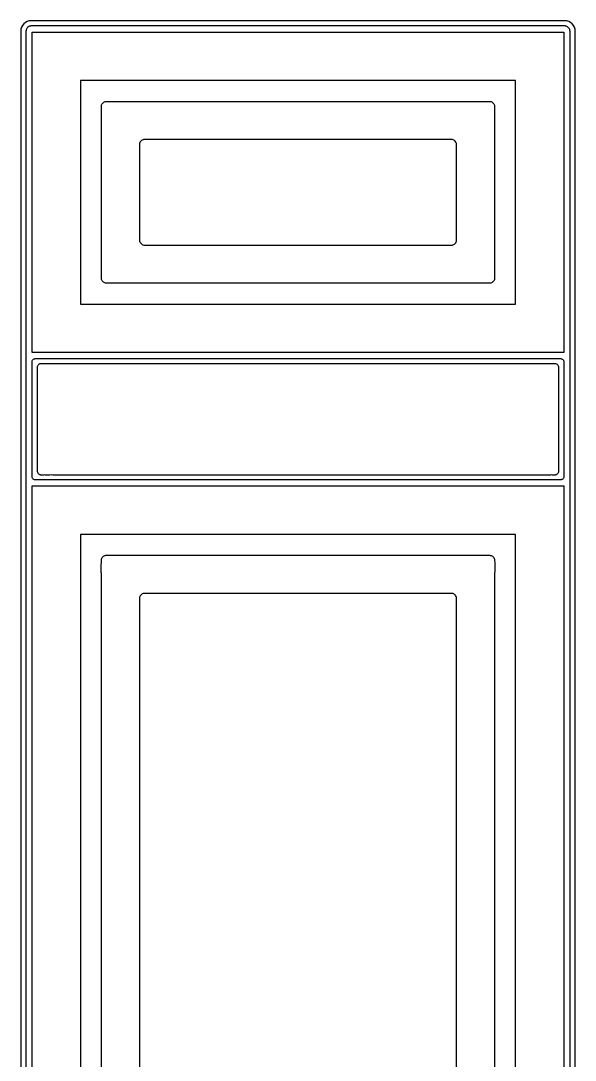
# Model space of a CAD drawing. Header units: millimetres. Extents: x 15801 to 16121, y 15262 to 16462.
# Drawn here: x 15801 to 16121, y 15862 to 16462 of the extents above; entities that cross this region are included whole.
import ezdxf

# ---------------------------------------------------------------- set-up
doc = ezdxf.new("R2010")
doc.units = ezdxf.units.MM

msp = doc.modelspace()

# ---------------------------------------------------------------- linework, layer by layer
for points in [[(16118.16, 16383.11), (16118.16, 16414.6), (16118.16, 16446.09), (16118.16, 16447.52), (16118.16, 16448.95), (16118.16, 16449.67), (16118.16, 16450.38), (16118.16, 16451.1), (16118.16, 16451.81), (16118.16, 16452.53, 0.000689), (16118.16, 16453.25, -0.000344), (16118.16, 16454.68, 0.001365), (16118.16, 16456.11, 0.006433), (16118.16, 16456.26, 0.01287), (16118.14, 16456.41, 0.050138), (16118.02, 16457.01, 0.088465), (16117.53, 16457.94, 0.088707), (16116.75, 16458.65, 0.076097), (16115.91, 16459.01, 0.025329), (16115.61, 16459.07, 0.011085), (16115.46, 16459.09, 0.011421), (16115.31, 16459.1, 0.008035), (16115.16, 16459.11, 0.001987), (16113.32, 16459.11, -0.001), (16112.4, 16459.11), (16111.93, 16459.11), (16111.47, 16459.11), (16111.01, 16459.11), (16110.55, 16459.11), (16109.63, 16459.11), (16108.71, 16459.11), (16107.79, 16459.11), (16104.56, 16459.11), (16101.34, 16459.11), (16098.11, 16459.11), (16094.88, 16459.11), (16081.98, 16459.11), (16074.38, 16459.11), (16066.78, 16459.11), (16059.17, 16459.11), (16051.57, 16459.11), (16036.36, 16459.11), (16021.16, 16459.11), (15901.16, 16459.11), (15860.61, 16459.11), (15820.06, 16459.11), (15818.22, 16459.11), (15816.38, 16459.11), (15815.45, 16459.11), (15814.53, 16459.11), (15813.61, 16459.11), (15812.69, 16459.11), (15812.23, 16459.11), (15811.77, 16459.11), (15811.31, 16459.11), (15810.85, 16459.11), (15810.39, 16459.11), (15809.92, 16459.11, -0.001), (15809, 16459.11, 0.001861), (15807.16, 16459.11, 0.00324), (15807.01, 16459.1, 0.009705), (15806.86, 16459.09, 0.049314), (15806.26, 16458.97, 0.088628), (15805.32, 16458.48, 0.088391), (15804.61, 16457.7, 0.075461), (15804.26, 16456.86, 0.024603), (15804.19, 16456.56, 0.012967), (15804.18, 16456.41, 0.016068), (15804.16, 16456.26, 0.003226), (15804.16, 16456.11, 0.001364), (15804.16, 16454.68, -0.000341), (15804.16, 16453.25, 0.000684), (15804.16, 16452.53), (15804.16, 16451.81), (15804.16, 16451.1), (15804.16, 16450.38), (15804.16, 16446.18), (15804.16, 16441.97), (15804.16, 16433.56, 0.000004), (15804.16, 16433.3), (15804.16, 16433.04), (15804.16, 16432.51), (15804.16, 16431.46), (15804.16, 16429.36), (15804.16, 16425.16), (15804.16, 16423.05), (15804.16, 16422.53, -0.000929), (15804.16, 16422), (15804.16, 16420.95), (15804.16, 16416.75), (15804.16, 16412.54), (15804.16, 16411.49, 0.00001), (15804.16, 16410.96), (15804.16, 16410.44), (15804.16, 16408.34), (15804.16, 16404.13), (15804.16, 16403.08, 0.00005), (15804.16, 16402.56), (15804.16, 16402.03), (15804.16, 16399.93), (15804.16, 16395.72), (15804.16, 16394.67, 0.00001), (15804.16, 16394.15), (15804.16, 16393.62), (15804.16, 16391.52), (15804.16, 16383.11), (15804.16, 16343.11), (15804.16, 15381.11)], [(16115.16, 16462.11), (15807.16, 16462.11, 0.414219), (15801.16, 16456.11), (15801.16, 15268.11, 0.414219), (15807.16, 15262.11), (16115.16, 15262.11, 0.414219), (16121.16, 15268.11), (16121.16, 16456.11, 0.414223), (16115.16, 16462.11)], [(16074.66, 16343.11), (16074.66, 16330.09), (16074.66, 16317.08), (16074.66, 16316.5), (16074.66, 16315.92), (16074.66, 16315.63), (16074.66, 16315.34), (16074.66, 16315.05, -0.001689), (16074.66, 16314.76), (16074.66, 16314.48, 0.001688), (16074.66, 16314.19, -0.00085), (16074.66, 16313.61, -0.006431), (16074.66, 16313.46, -0.012895), (16074.64, 16313.3, -0.05007), (16074.52, 16312.71, -0.088979), (16074.03, 16311.77, -0.088777), (16073.25, 16311.06, -0.076306), (16072.41, 16310.7, -0.024535), (16072.11, 16310.64, -0.009476), (16071.96, 16310.62, -0.015777), (16071.81, 16310.61, -0.012855), (16071.66, 16310.61, -0.002219), (16070.67, 16310.61, 0.000493), (16069.68, 16310.61), (16069.43, 16310.61), (16069.18, 16310.61), (16068.69, 16310.61), (16068.19, 16310.61), (16067.7, 16310.61), (16061.88, 16310.61), (16056.06, 16310.61), (16050.25, 16310.61), (16044.43, 16310.61), (16032.79, 16310.61), (16026.97, 16310.61), (16021.16, 16310.61), (15901.16, 16310.61), (15879.38, 16310.61), (15857.59, 16310.61), (15856.11, 16310.61), (15854.62, 16310.61), (15854.13, 16310.61), (15853.63, 16310.61, -0.00074), (15852.64, 16310.61), (15852.39, 16310.61), (15852.15, 16310.61, 0.00074), (15851.65, 16310.61, -0.002219), (15850.66, 16310.61, -0.01125), (15850.51, 16310.61, -0.014546), (15850.36, 16310.62, -0.049314), (15849.76, 16310.75, -0.08929), (15848.82, 16311.24, -0.088796), (15848.11, 16312.02, -0.076026), (15847.76, 16312.86, -0.02626), (15847.69, 16313.15, -0.012967), (15847.68, 16313.3, -0.01612), (15847.66, 16313.46, -0.006431), (15847.66, 16313.61, -0.001688), (15847.66, 16314.19, 0.001692), (15847.66, 16314.48), (15847.66, 16314.76, -0.001686), (15847.66, 16315.05), (15847.66, 16315.34), (15847.66, 16317.08), (15847.66, 16318.81), (15847.66, 16322.28, 0.000078), (15847.66, 16322.5), (15847.66, 16322.72), (15847.66, 16323.15), (15847.66, 16324.02), (15847.66, 16325.76), (15847.66, 16327.49), (15847.66, 16327.92, -0.000006), (15847.66, 16328.36), (15847.66, 16329.23), (15847.66, 16330.96), (15847.66, 16331.4, -0.000006), (15847.66, 16331.83), (15847.66, 16332.7), (15847.66, 16334.43), (15847.66, 16334.87, -0.000006), (15847.66, 16335.3), (15847.66, 16336.17), (15847.66, 16339.64, -0.000025), (15847.66, 16339.85), (15847.66, 16340.07), (15847.66, 16340.51), (15847.66, 16341.37), (15847.66, 16343.11), (15847.66, 16383.11), (15847.66, 16396.12), (15847.66, 16409.14), (15847.66, 16409.72), (15847.66, 16410.29), (15847.66, 16410.58), (15847.66, 16410.87), (15847.66, 16411.16), (15847.66, 16411.45, 0.00085), (15847.66, 16412.03, -0.001686), (15847.66, 16412.61, -0.006453), (15847.66, 16412.76, -0.016068), (15847.68, 16412.91, -0.050138), (15847.8, 16413.51, -0.089447), (15848.29, 16414.44, -0.088596), (15849.07, 16415.15, -0.074938), (15849.91, 16415.51, -0.025205), (15850.21, 16415.57, -0.011605), (15850.36, 16415.59, -0.009705), (15850.51, 16415.6, -0.00324), (15850.66, 16415.61, -0.001479), (15851.65, 16415.61, 0.000986), (15852.64, 16415.61), (15853.14, 16415.61), (15853.63, 16415.61), (15853.88, 16415.61), (15854.13, 16415.61), (15854.62, 16415.61), (15860.44, 16415.61), (15866.26, 16415.61), (15872.07, 16415.61), (15877.89, 16415.61), (15889.53, 16415.61), (15901.16, 16415.61), (16021.16, 16415.61), (16042.94, 16415.61), (16064.73, 16415.61), (16066.21, 16415.61), (16066.96, 16415.61), (16067.7, 16415.61), (16068.19, 16415.61), (16068.69, 16415.61), (16069.18, 16415.61), (16069.43, 16415.61), (16069.68, 16415.61, 0.00074), (16070.67, 16415.61, -0.001479), (16071.66, 16415.61, -0.008035), (16071.81, 16415.6, -0.010957), (16071.96, 16415.59, -0.049979), (16072.56, 16415.47, -0.088539), (16073.5, 16414.98, -0.088773), (16074.21, 16414.2, -0.076069), (16074.56, 16413.36, -0.026202), (16074.63, 16413.06, -0.012925), (16074.64, 16412.91, -0.012896), (16074.66, 16412.76, -0.006433), (16074.66, 16412.61, -0.00085), (16074.66, 16412.03, 0.001689), (16074.66, 16411.74), (16074.66, 16411.45), (16074.66, 16411.16), (16074.66, 16410.87), (16074.66, 16410.62, 0.00193), (16074.66, 16410.37), (16074.66, 16409.86), (16074.66, 16408.85), (16074.66, 16406.82), (16074.66, 16402.77), (16074.66, 16402.16), (16074.66, 16402.01, -0.00003), (16074.66, 16401.85), (16074.66, 16401.55), (16074.66, 16400.32), (16074.66, 16399.7), (16074.66, 16399.55, -0.00003), (16074.66, 16399.39), (16074.66, 16399.09), (16074.66, 16397.86), (16074.66, 16395.4), (16074.66, 16394.79), (16074.66, 16394.63, 0.003177), (16074.66, 16394.48), (16074.66, 16394.17), (16074.66, 16392.94), (16074.66, 16388.02, 0.000004), (16074.66, 16387.72), (16074.66, 16387.41), (16074.66, 16386.8), (16074.66, 16385.57), (16074.66, 16383.11), (16074.66, 16343.11)], [(15869.66, 16383.11), (15869.66, 16343.11), (15869.66, 16339.73), (15869.66, 16336.36), (15869.66, 16336.21), (15869.66, 16336.06), (15869.66, 16335.98), (15869.66, 16335.91), (15869.66, 16335.83), (15869.66, 16335.76, 0.000005), (15869.66, 16335.61, 0.00971), (15869.66, 16335.46, 0.01612), (15869.68, 16335.3, 0.062838), (15869.85, 16334.57, 0.089388), (15870.38, 16333.65, 0.089152), (15871.2, 16332.99, 0.088727), (15872.21, 16332.64, 0.010014), (15872.36, 16332.62, 0.014546), (15872.51, 16332.61, 0.008035), (15872.66, 16332.61, 0.002178), (15873.22, 16332.61), (15873.5, 16332.61), (15873.78, 16332.61, 0.00131), (15874.34, 16332.61), (15875.66, 16332.61), (15876.99, 16332.61), (15878.32, 16332.61), (15879.65, 16332.61), (15880.97, 16332.61), (15882.3, 16332.61), (15884.96, 16332.61), (15886.98, 16332.61), (15889.01, 16332.61), (15891.03, 16332.61), (15893.06, 16332.61), (15897.11, 16332.61), (15901.16, 16332.61), (16021.16, 16332.61), (16033.73, 16332.61), (16046.31, 16332.61), (16046.87, 16332.61), (16047.42, 16332.61), (16047.7, 16332.61), (16047.98, 16332.61), (16048.26, 16332.61), (16048.54, 16332.61), (16048.82, 16332.61, -0.001801), (16049.1, 16332.61, 0.001311), (16049.66, 16332.61, 0.008034), (16049.81, 16332.61, 0.014447), (16049.96, 16332.62, 0.050501), (16050.56, 16332.75, 0.088806), (16051.5, 16333.24, 0.088922), (16052.21, 16334.02, 0.076563), (16052.56, 16334.86, 0.03701), (16052.64, 16335.3, 0.012895), (16052.66, 16335.46, 0.00971), (16052.66, 16335.61, 0.003237), (16052.66, 16335.76), (16052.66, 16335.83), (16052.66, 16335.91, 0.000544), (16052.66, 16337.71), (16052.66, 16339.51), (16052.66, 16339.96, 0.000089), (16052.66, 16340.18), (16052.66, 16340.41), (16052.66, 16340.86, 0.000098), (16052.66, 16341.08), (16052.66, 16341.31), (16052.66, 16341.76, 0.000098), (16052.66, 16341.98), (16052.66, 16342.21), (16052.66, 16343.11), (16052.66, 16383.11), (16052.66, 16386.48), (16052.66, 16389.86), (16052.66, 16390.01), (16052.66, 16390.16), (16052.66, 16390.23), (16052.66, 16390.31), (16052.66, 16390.38), (16052.66, 16390.46, 0.000022), (16052.66, 16390.61, 0.009711), (16052.66, 16390.76, 0.01287), (16052.64, 16390.91, 0.062822), (16052.47, 16391.65, 0.088373), (16051.94, 16392.56, 0.08848), (16051.12, 16393.23, 0.088837), (16050.11, 16393.57, 0.011085), (16049.96, 16393.59, 0.011421), (16049.81, 16393.6, 0.008035), (16049.66, 16393.61, 0.001311), (16049.1, 16393.61, -0.000437), (16048.82, 16393.61), (16048.54, 16393.61), (16048.26, 16393.61), (16047.98, 16393.61), (16046.66, 16393.61), (16045.33, 16393.61), (16044, 16393.61), (16042.67, 16393.61), (16040.02, 16393.61), (16037.36, 16393.61), (16033.31, 16393.61), (16029.26, 16393.61), (16025.21, 16393.61), (16021.16, 16393.61), (15901.16, 16393.61), (15888.59, 16393.61), (15876.01, 16393.61), (15875.45, 16393.61), (15874.9, 16393.61), (15874.62, 16393.61, -0.000437), (15874.34, 16393.61), (15874.06, 16393.61), (15873.78, 16393.61, -0.001311), (15873.22, 16393.61, 0.000437), (15872.66, 16393.61, 0.006446), (15872.51, 16393.6, 0.009705), (15872.36, 16393.59, 0.049314), (15871.76, 16393.47, 0.088628), (15870.82, 16392.98, 0.088391), (15870.11, 16392.2, 0.07594), (15869.76, 16391.36, 0.038135), (15869.68, 16390.91, 0.016068), (15869.66, 16390.76, 0.00971), (15869.66, 16390.61, 0.000013), (15869.66, 16390.46), (15869.66, 16390.38), (15869.66, 16390.31, 0.000545), (15869.66, 16388.51), (15869.66, 16386.71), (15869.66, 16386.26, 0.000022), (15869.66, 16386.03), (15869.66, 16385.81), (15869.66, 16385.36, 0.000003), (15869.66, 16385.13), (15869.66, 16384.91), (15869.66, 16384.46, 0.000003), (15869.66, 16384.23), (15869.66, 16384.01), (15869.66, 16383.11)], [(16021.16, 16197.11), (15901.16, 16197.11), (15861.69, 16197.11), (15822.22, 16197.11), (15820.42, 16197.11), (15818.63, 16197.11), (15817.73, 16197.11), (15817.29, 16197.11), (15816.84, 16197.11), (15815.94, 16197.11), (15815.04, 16197.11), (15814.15, 16197.11), (15813.7, 16197.11), (15813.25, 16197.11, -0.000408), (15812.8, 16197.11), (15812.35, 16197.11, 0.001213), (15811.45, 16197.11, -0.002306), (15809.66, 16197.11, -0.011676), (15809.53, 16197.11, -0.023025), (15809.41, 16197.12, -0.047507), (15809.04, 16197.21, -0.095497), (15808.39, 16197.57, -0.094685), (15807.91, 16198.14, -0.078807), (15807.7, 16198.73, -0.015709), (15807.68, 16198.86, -0.01172), (15807.66, 16198.98, -0.007752), (15807.66, 16199.05), (15807.66, 16199.11, -0.002264), (15807.66, 16200.4, 0.000382), (15807.66, 16201.7, -0.000755), (15807.66, 16202.34), (15807.66, 16202.99, 0.000755), (15807.66, 16203.64), (15807.66, 16204.28, -0.000159), (15807.66, 16207.36, 0.000953), (15807.66, 16210.43, -0.000039), (15807.66, 16210.62), (15807.66, 16210.82), (15807.66, 16211.2), (15807.66, 16211.97), (15807.66, 16213.51), (15807.66, 16216.58), (15807.66, 16222.73), (15807.66, 16225.8), (15807.66, 16227.34), (15807.66, 16228.1), (15807.66, 16228.49, -0.000015), (15807.66, 16228.87), (15807.66, 16241.17), (15807.66, 16247.31, 0.000099), (15807.66, 16247.51), (15807.66, 16247.7), (15807.66, 16248.08), (15807.66, 16248.85), (15807.66, 16250.39), (15807.66, 16253.46), (15807.66, 16254.76), (15807.66, 16255.4), (15807.66, 16255.73), (15807.66, 16255.89, 0.000128), (15807.66, 16256.05, -0.000031), (15807.66, 16256.21), (15807.66, 16256.37), (15807.66, 16256.7), (15807.66, 16257.34), (15807.66, 16258.64), (15807.66, 16259.28), (15807.66, 16259.93), (15807.66, 16260.58), (15807.66, 16261.23), (15807.66, 16261.87, -0.000756), (15807.66, 16262.52, 0.000382), (15807.66, 16263.81, -0.002263), (15807.66, 16265.11, -0.00778), (15807.66, 16265.23, -0.019516), (15807.68, 16265.36, -0.061312), (15807.8, 16265.84, -0.094163), (15808.2, 16266.48, -0.094053), (15808.81, 16266.92, -0.062832), (15809.29, 16267.07, -0.014414), (15809.41, 16267.09, -0.017278), (15809.53, 16267.1, -0.005791), (15809.66, 16267.11, -0.001913), (15811.45, 16267.11, 0.000408), (15813.25, 16267.11), (15814.15, 16267.11), (15815.04, 16267.11, 0.000408), (15816.84, 16267.11), (15821.32, 16267.11), (15823.56, 16267.11), (15825.81, 16267.11), (15835.23, 16267.11), (15844.65, 16267.11), (15854.06, 16267.11), (15863.48, 16267.11), (15882.32, 16267.11), (15891.74, 16267.11), (15901.16, 16267.11), (16021.16, 16267.11), (16060.63, 16267.11), (16100.1, 16267.11), (16101.89, 16267.11), (16103.69, 16267.11), (16104.59, 16267.11), (16105.48, 16267.11), (16106.38, 16267.11), (16106.83, 16267.11), (16107.28, 16267.11, -0.000408), (16109.07, 16267.11, 0.000408), (16110.87, 16267.11, -0.002041), (16112.66, 16267.11, -0.009677), (16112.79, 16267.1, -0.019276), (16112.91, 16267.09, -0.047507), (16113.28, 16267.01, -0.09439), (16113.93, 16266.65, -0.09452), (16114.41, 16266.07, -0.078807), (16114.62, 16265.48, -0.015709), (16114.64, 16265.36, -0.019517), (16114.66, 16265.23, -0.011672), (16114.66, 16265.11, -0.002264), (16114.66, 16263.81, 0.000755), (16114.66, 16262.52, -0.000755), (16114.66, 16261.87), (16114.66, 16261.23), (16114.66, 16260.58), (16114.66, 16259.93), (16114.66, 16256.86), (16114.66, 16253.78), (16114.66, 16247.64, -0.000108), (16114.66, 16247.45), (16114.66, 16247.25), (16114.66, 16246.87), (16114.66, 16246.1), (16114.66, 16244.56), (16114.66, 16241.49), (16114.66, 16239.95), (16114.66, 16239.57, 0.001271), (16114.66, 16239.19), (16114.66, 16238.42), (16114.66, 16235.34), (16114.66, 16232.27), (16114.66, 16231.5, -0.001274), (16114.66, 16231.12), (16114.66, 16230.73), (16114.66, 16229.2), (16114.66, 16226.12), (16114.66, 16225.35, -0.001272), (16114.66, 16224.97), (16114.66, 16224.59), (16114.66, 16223.05), (16114.66, 16219.98), (16114.66, 16219.21, -0.001272), (16114.66, 16218.82), (16114.66, 16218.44), (16114.66, 16216.9), (16114.66, 16210.76), (16114.66, 16208.17), (16114.66, 16205.58), (16114.66, 16204.93), (16114.66, 16204.28), (16114.66, 16203.64), (16114.66, 16202.99), (16114.66, 16202.34, -0.000755), (16114.66, 16201.7, 0.000755), (16114.66, 16200.4, -0.002265), (16114.66, 16199.11, -0.007751), (16114.66, 16198.98, -0.015634), (16114.64, 16198.86, -0.046556), (16114.56, 16198.49, -0.093778), (16114.2, 16197.83, -0.094204), (16113.62, 16197.36, -0.079376), (16113.03, 16197.14, -0.015812), (16112.91, 16197.12, -0.023263), (16112.79, 16197.11, -0.011676), (16112.66, 16197.11, -0.002041), (16110.87, 16197.11, 0.00051), (16109.07, 16197.11, -0.000408), (16107.28, 16197.11), (16106.38, 16197.11), (16105.48, 16197.11), (16103.24, 16197.11), (16101, 16197.11), (16098.76, 16197.11), (16096.51, 16197.11), (16087.09, 16197.11), (16077.67, 16197.11), (16068.26, 16197.11), (16058.84, 16197.11), (16040, 16197.11), (16030.58, 16197.11), (16021.16, 16197.11)], [(16021.16, 16200.11), (16059.33, 16200.11), (16097.51, 16200.11), (16099.25, 16200.11), (16100.98, 16200.11), (16101.85, 16200.11), (16102.28, 16200.11), (16102.72, 16200.11), (16103.59, 16200.11), (16104.45, 16200.11, 0.000422), (16106.19, 16200.11), (16106.62, 16200.11), (16107.06, 16200.11, -0.000844), (16107.92, 16200.11, 0.002532), (16109.66, 16200.11, 0.008023), (16109.72, 16200.11, 0.011659), (16109.79, 16200.11, 0.017716), (16109.91, 16200.12, 0.047248), (16110.28, 16200.21, 0.094192), (16110.93, 16200.57, 0.094032), (16111.41, 16201.14, 0.079513), (16111.62, 16201.73, 0.011891), (16111.64, 16201.86, 0.015617), (16111.66, 16201.98, 0.007751), (16111.66, 16202.11, 0.002076), (16111.66, 16203.28, -0.00083), (16111.66, 16204.46, 0.00083), (16111.66, 16205.05), (16111.66, 16205.64), (16111.66, 16206.23), (16111.66, 16206.81, 0.000167), (16111.66, 16209.76, -0.000996), (16111.66, 16212.7, 0.00003), (16111.66, 16212.88), (16111.66, 16213.06), (16111.66, 16213.43), (16111.66, 16214.17), (16111.66, 16215.64), (16111.66, 16218.58), (16111.66, 16230.34), (16111.66, 16233.28), (16111.66, 16234.02, 0.001328), (16111.66, 16234.39), (16111.66, 16234.76), (16111.66, 16236.23), (16111.66, 16239.17), (16111.66, 16239.9, 0.000041), (16111.66, 16240.27), (16111.66, 16240.64), (16111.66, 16242.11), (16111.66, 16245.05), (16111.66, 16245.78, 0.001328), (16111.66, 16246.15), (16111.66, 16246.52), (16111.66, 16247.99), (16111.66, 16253.87), (16111.66, 16255.05), (16111.66, 16256.23), (16111.66, 16256.81), (16111.66, 16257.4), (16111.66, 16257.99), (16111.66, 16258.58), (16111.66, 16259.17, 0.000831), (16111.66, 16259.76, -0.00083), (16111.66, 16260.93, 0.00249), (16111.66, 16262.11, 0.007815), (16111.66, 16262.23, 0.019517), (16111.64, 16262.36, 0.04518), (16111.56, 16262.73, 0.094466), (16111.2, 16263.38, 0.094205), (16110.62, 16263.86, 0.079073), (16110.03, 16264.07, 0.013396), (16109.91, 16264.09, 0.017041), (16109.79, 16264.1, 0.009773), (16109.66, 16264.11, 0.00211), (16107.92, 16264.11, -0.000422), (16106.19, 16264.11, 0.000507), (16104.45, 16264.11), (16104.02, 16264.11), (16103.59, 16264.11), (16102.72, 16264.11), (16100.12, 16264.11), (16097.51, 16264.11), (16094.91, 16264.11), (16092.31, 16264.11), (16083.41, 16264.11), (16074.52, 16264.11), (16065.63, 16264.11), (16056.73, 16264.11), (16038.94, 16264.11), (16030.05, 16264.11), (16021.16, 16264.11), (15901.16, 16264.11), (15862.99, 16264.11), (15824.81, 16264.11), (15823.07, 16264.11), (15821.34, 16264.11), (15820.47, 16264.11), (15819.6, 16264.11), (15818.73, 16264.11), (15818.3, 16264.11), (15817.87, 16264.11, 0.000507), (15816.13, 16264.11, -0.000422), (15814.4, 16264.11, 0.00211), (15812.66, 16264.11, 0.009773), (15812.53, 16264.1, 0.017517), (15812.41, 16264.09, 0.046403), (15812.04, 16264.01, 0.094778), (15811.39, 16263.65, 0.094701), (15810.91, 16263.07, 0.078807), (15810.7, 16262.48, 0.015708), (15810.68, 16262.36, 0.011726), (15810.66, 16262.23, 0.007815), (15810.66, 16262.11, 0.00166), (15810.66, 16260.93, -0.000415), (15810.66, 16259.76, 0.00083), (15810.66, 16259.17), (15810.66, 16258.58, -0.00083), (15810.66, 16257.99), (15810.66, 16257.4, 0.000166), (15810.66, 16254.46, -0.000996), (15810.66, 16251.52, 0.000001), (15810.66, 16251.34), (15810.66, 16251.15), (15810.66, 16250.78), (15810.66, 16250.05), (15810.66, 16248.58), (15810.66, 16245.64), (15810.66, 16233.87), (15810.66, 16230.93), (15810.66, 16230.2, 0.000012), (15810.66, 16229.83), (15810.66, 16229.46), (15810.66, 16227.99), (15810.66, 16225.05), (15810.66, 16224.31, 0.000012), (15810.66, 16223.95), (15810.66, 16223.58), (15810.66, 16222.11), (15810.66, 16219.17), (15810.66, 16218.43, 0.000012), (15810.66, 16218.06), (15810.66, 16217.7), (15810.66, 16216.23), (15810.66, 16210.34), (15810.66, 16209.17), (15810.66, 16207.99), (15810.66, 16207.4), (15810.66, 16206.81), (15810.66, 16206.23), (15810.66, 16205.64), (15810.66, 16205.05, 0.00083), (15810.66, 16204.46, -0.000415), (15810.66, 16203.28, 0.00166), (15810.66, 16202.11), (15810.66, 16202.05, 0.007752), (15810.66, 16201.98, 0.015625), (15810.68, 16201.86, 0.047866), (15810.76, 16201.49, 0.094369), (15811.12, 16200.83, 0.094204), (15811.7, 16200.36, 0.078961), (15812.29, 16200.14, 0.016329), (15812.41, 16200.12, 0.017516), (15812.53, 16200.11, 0.01246), (15812.6, 16200.11, 0.008295), (15812.66, 16200.11, 0.002532), (15814.4, 16200.11, -0.000844), (15815.26, 16200.11), (15815.7, 16200.11), (15816.13, 16200.11), (15816.56, 16200.11), (15817, 16200.11), (15817.87, 16200.11, -0.000507), (15819.6, 16200.11), (15822.2, 16200.11), (15824.81, 16200.11), (15830.01, 16200.11), (15838.91, 16200.11), (15847.8, 16200.11), (15856.69, 16200.11), (15865.59, 16200.11), (15883.38, 16200.11), (15892.27, 16200.11), (15901.16, 16200.11), (16021.16, 16200.11)], [(15847.66, 15836.11), (15847.66, 15862.11), (15847.66, 15888.1), (15847.66, 15894.6), (15847.66, 15896.23), (15847.66, 15896.63, -0.002405), (15847.66, 15896.83), (15847.66, 15897.04), (15847.66, 15897.85), (15847.66, 15901.1), (15847.66, 15914.1), (15847.66, 15940.09), (15847.66, 15946.59), (15847.66, 15948.21), (15847.66, 15948.62, -0.002405), (15847.66, 15948.82), (15847.66, 15949.03), (15847.66, 15949.84), (15847.66, 15953.09), (15847.66, 15966.08), (15847.66, 16070.06), (15847.66, 16080.13), (15847.66, 16090.2), (15847.66, 16095.23), (15847.66, 16100.26, 0.003108), (15847.66, 16100.42), (15847.66, 16100.58), (15847.66, 16100.89), (15847.66, 16101.52), (15847.66, 16102.78), (15847.66, 16105.3), (15847.66, 16107.82), (15847.66, 16109.08), (15847.66, 16109.7), (15847.66, 16110.02), (15847.66, 16110.18, -0.000012), (15847.66, 16110.33, -0.003106), (15847.66, 16110.49), (15847.66, 16110.65), (15847.66, 16110.96), (15847.66, 16111.59), (15847.66, 16112.85), (15847.66, 16115.37), (15847.66, 16117.89), (15847.66, 16119.14), (15847.66, 16119.77), (15847.66, 16120.09), (15847.66, 16120.25, 0.000023), (15847.66, 16120.4), (15847.66, 16122.92), (15847.66, 16123.55, 0.000107), (15847.66, 16123.86), (15847.66, 16124.18), (15847.66, 16125.44), (15847.66, 16126.07, 0.000107), (15847.66, 16126.38), (15847.66, 16126.7), (15847.66, 16127.32), (15847.66, 16127.64), (15847.66, 16127.8, -0.000012), (15847.66, 16127.95, 0.000776), (15847.66, 16129.21, -0.000388), (15847.66, 16130.47, 0.000436), (15847.66, 16140.54, 0.000388), (15847.65, 16143.06, -0.000582), (15847.64, 16145.57, -0.003104), (15847.66, 16150.61, -0.006431), (15847.66, 16150.76, -0.016115), (15847.68, 16150.91, -0.036976), (15847.76, 16151.36, -0.088778), (15848.2, 16152.32, -0.07566), (15848.82, 16152.98, -0.075963), (15849.62, 16153.42, -0.051581), (15850.21, 16153.57, -0.011343), (15850.36, 16153.59, -0.011831), (15850.51, 16153.6, -0.008034), (15850.66, 16153.61, -0.002219), (15851.65, 16153.61, 0.00074), (15852.64, 16153.61), (15852.89, 16153.61), (15853.14, 16153.61), (15853.63, 16153.61), (15854.13, 16153.61), (15854.62, 16153.61), (15860.44, 16153.61), (15866.26, 16153.61), (15872.07, 16153.61), (15877.89, 16153.61), (15889.52, 16153.61), (15901.16, 16153.61), (16021.16, 16153.61)], [(16021.16, 16153.61), (16042.94, 16153.61), (16064.73, 16153.61), (16066.21, 16153.61), (16067.7, 16153.61), (16068.19, 16153.61), (16068.69, 16153.61), (16069.18, 16153.61), (16069.43, 16153.61), (16069.68, 16153.61, 0.00074), (16070.67, 16153.61, -0.001479), (16071.66, 16153.61, -0.008035), (16071.81, 16153.6, -0.011612), (16071.96, 16153.59, -0.048784), (16072.56, 16153.47, -0.088479), (16073.5, 16152.98, -0.088827), (16074.21, 16152.2, -0.076012), (16074.56, 16151.36, -0.024661), (16074.63, 16151.06, -0.012907), (16074.64, 16150.91, -0.016115), (16074.66, 16150.76, -0.006431), (16074.66, 16150.61, -0.004946), (16074.68, 16145.57, 0.000388), (16074.66, 16140.54, 0.000485), (16074.66, 16130.47), (16074.66, 16129.84), (16074.66, 16129.21), (16074.66, 16127.95, -0.000023), (16074.66, 16127.8), (16074.66, 16127.64), (16074.66, 16127.32), (16074.66, 16126.7), (16074.66, 16126.07), (16074.66, 16125.75, -0.000204), (16074.66, 16125.44), (16074.66, 16122.92), (16074.66, 16122.6, 0.001552), (16074.66, 16122.29), (16074.66, 16121.66), (16074.66, 16121.35, 0.001552), (16074.66, 16121.03), (16074.66, 16120.4), (16074.66, 16119.77), (16074.66, 16119.62, 0.003103), (16074.66, 16119.46), (16074.66, 16119.14), (16074.66, 16117.89), (16074.66, 16115.37), (16074.66, 16114.11), (16074.66, 16113.79, -0.000033), (16074.66, 16113.48), (16074.66, 16112.85), (16074.66, 16110.33), (16074.66, 16105.3), (16074.66, 16100.26), (16074.66, 16092.71), (16074.66, 16085.16), (16074.66, 16077.61), (16074.66, 16073.83), (16074.66, 16071.95), (16074.66, 16071), (16074.66, 16070.53), (16074.66, 16070.29, -0.002073), (16074.66, 16070.06), (16074.66, 16018.07), (16074.66, 15966.08, -0.000162), (16074.66, 15965.88), (16074.66, 15965.68), (16074.66, 15965.27), (16074.66, 15964.46), (16074.66, 15962.83), (16074.66, 15959.59), (16074.66, 15953.09), (16074.66, 15940.09), (16074.66, 15914.1), (16074.66, 15901.1), (16074.66, 15897.85), (16074.66, 15897.04), (16074.66, 15896.83, 0.002405), (16074.66, 15896.63), (16074.66, 15896.23), (16074.66, 15894.6), (16074.66, 15888.1), (16074.66, 15862.11), (16074.66, 15836.11)], [(16052.66, 15767.41), (16052.66, 15862.11), (16052.66, 15885.78), (16052.66, 15891.7), (16052.66, 15893.18), (16052.66, 15893.55, 0.000032), (16052.66, 15893.74), (16052.66, 15893.92), (16052.66, 15894.66), (16052.66, 15897.62), (16052.66, 15909.46), (16052.66, 15933.13), (16052.66, 15939.05), (16052.66, 15940.53), (16052.66, 15940.9, 0.000007), (16052.66, 15941.09), (16052.66, 15941.27), (16052.66, 15942.01), (16052.66, 15944.97), (16052.66, 15956.81), (16052.66, 15980.48), (16052.66, 15986.4), (16052.66, 15987.88), (16052.66, 15988.25, 0.000007), (16052.66, 15988.44), (16052.66, 15988.62), (16052.66, 15989.36), (16052.66, 15992.32), (16052.66, 16004.16), (16052.66, 16051.51), (16052.66, 16061.15), (16052.66, 16070.78), (16052.66, 16075.6), (16052.66, 16080.42), (16052.66, 16085.24), (16052.66, 16090.06), (16052.66, 16092.47), (16052.66, 16093.07, 0.000061), (16052.66, 16093.37), (16052.66, 16093.67), (16052.66, 16094.88), (16052.66, 16097.29), (16052.66, 16098.49, -0.000811), (16052.66, 16099.09), (16052.66, 16099.7), (16052.66, 16100.3, -0.001621), (16052.66, 16100.6), (16052.66, 16100.9), (16052.66, 16101.5, -0.001621), (16052.66, 16101.8), (16052.66, 16102.11), (16052.66, 16104.52, 0.000002), (16052.66, 16105.12), (16052.66, 16105.72), (16052.66, 16106.32), (16052.66, 16106.62, 0.000192), (16052.66, 16106.92), (16052.66, 16108.13), (16052.66, 16108.73), (16052.66, 16109.33, -0.000507), (16052.66, 16118.97, -0.000406), (16052.68, 16123.79, 0.004965), (16052.66, 16128.61, 0.006431), (16052.66, 16128.76, 0.016115), (16052.64, 16128.91, 0.036977), (16052.56, 16129.36, 0.088328), (16052.12, 16130.32, 0.075543), (16051.5, 16130.98, 0.075578), (16050.7, 16131.42, 0.051581), (16050.11, 16131.57, 0.011344), (16049.96, 16131.59, 0.011832), (16049.81, 16131.6, 0.008035), (16049.66, 16131.61, 0.001575), (16049.1, 16131.61, -0.001575), (16048.54, 16131.61, 0.001801), (16048.26, 16131.61), (16047.98, 16131.61), (16046.66, 16131.61), (16045.33, 16131.61), (16044, 16131.61), (16042.67, 16131.61), (16040.02, 16131.61), (16037.36, 16131.61), (16035.34, 16131.61), (16033.31, 16131.61), (16029.26, 16131.61), (16025.21, 16131.61), (16021.16, 16131.61), (15901.16, 16131.61), (15888.59, 16131.61), (15882.3, 16131.61), (15876.01, 16131.61), (15875.45, 16131.61), (15874.9, 16131.61), (15874.62, 16131.61), (15874.34, 16131.61), (15874.06, 16131.61, 0.000437), (15873.78, 16131.61, -0.001311), (15873.22, 16131.61, 0.001311), (15872.66, 16131.61, 0.008034), (15872.51, 16131.6, 0.011831), (15872.36, 16131.59, 0.049544), (15871.76, 16131.47, 0.088319), (15870.82, 16130.98, 0.088826), (15870.11, 16130.2, 0.076012), (15869.76, 16129.36, 0.02466), (15869.69, 16129.06, 0.012906), (15869.68, 16128.91, 0.016115), (15869.66, 16128.76, 0.00643), (15869.66, 16128.61, 0.004965), (15869.64, 16123.79, -0.000304), (15869.66, 16118.97, -0.000507), (15869.66, 16109.33), (15869.66, 16108.73), (15869.66, 16108.13), (15869.66, 16106.92, 0.000002), (15869.66, 16106.62), (15869.66, 16106.32), (15869.66, 16105.72), (15869.66, 16105.12, 0.000029), (15869.66, 16104.52), (15869.66, 16102.11), (15869.66, 16101.8, -0.000061), (15869.66, 16101.5), (15869.66, 16100.9), (15869.66, 16100.6, -0.000024), (15869.66, 16100.3), (15869.66, 16099.7), (15869.66, 16099.09, -0.000081), (15869.66, 16098.49), (15869.66, 16097.29), (15869.66, 16094.88), (15869.66, 16093.67), (15869.66, 16093.37, 0.001621), (15869.66, 16093.07), (15869.66, 16092.47), (15869.66, 16090.06), (15869.66, 16085.24), (15869.66, 16080.42), (15869.66, 16073.19), (15869.66, 16065.97), (15869.66, 16058.74), (15869.66, 16055.12), (15869.66, 16053.32), (15869.66, 16052.41), (15869.66, 16051.96), (15869.66, 16051.74, 0.002162), (15869.66, 16051.51)], [(15869.66, 16051.51), (15869.66, 16004.16), (15869.66, 15956.81, 0.000037), (15869.66, 15956.62), (15869.66, 15956.44), (15869.66, 15956.07), (15869.66, 15955.33), (15869.66, 15953.85), (15869.66, 15950.89), (15869.66, 15944.97), (15869.66, 15933.13), (15869.66, 15909.46), (15869.66, 15897.62), (15869.66, 15894.66), (15869.66, 15893.92), (15869.66, 15893.74, -0.000007), (15869.66, 15893.55), (15869.66, 15893.18), (15869.66, 15891.7), (15869.66, 15885.78), (15869.66, 15862.11), (15869.66, 15838.43)]]:
    msp.add_lwpolyline(points, format="xyb")
for points in [[(16114.66, 16383.11), (16114.66, 16343.11), (16114.66, 16270.61), (16021.16, 16270.61), (15901.16, 16270.61), (15807.66, 16270.61), (15807.66, 16343.11), (15807.66, 16383.11), (15807.66, 16455.61), (15901.16, 16455.61), (16021.16, 16455.61), (16114.66, 16455.61), (16114.66, 16383.11)], [(16086.66, 16343.11), (16086.66, 16383.11), (16086.66, 16427.61), (16021.16, 16427.61), (15901.16, 16427.61), (15835.66, 16427.61), (15835.66, 16383.11), (15835.66, 16343.11), (15835.66, 16298.61), (15901.16, 16298.61), (16021.16, 16298.61), (16086.66, 16298.61), (16086.66, 16343.11)], [(16118.16, 15381.11), (16118.16, 16343.11), (16118.16, 16383.11)], [(16114.66, 16193.61), (16114.66, 15530.61), (16021.16, 15530.61), (15901.16, 15530.61), (15807.66, 15530.61), (15807.66, 16193.61), (15901.16, 16193.61), (16021.16, 16193.61), (16114.66, 16193.61)], [(16021.16, 16165.61), (15901.16, 16165.61), (15835.66, 16165.61), (15835.66, 15558.61), (15901.16, 15558.61), (16021.16, 15558.61), (16086.66, 15558.61), (16086.66, 16165.61), (16021.16, 16165.61)]]:
    msp.add_lwpolyline(points)

doc.saveas('drawing.dxf')
